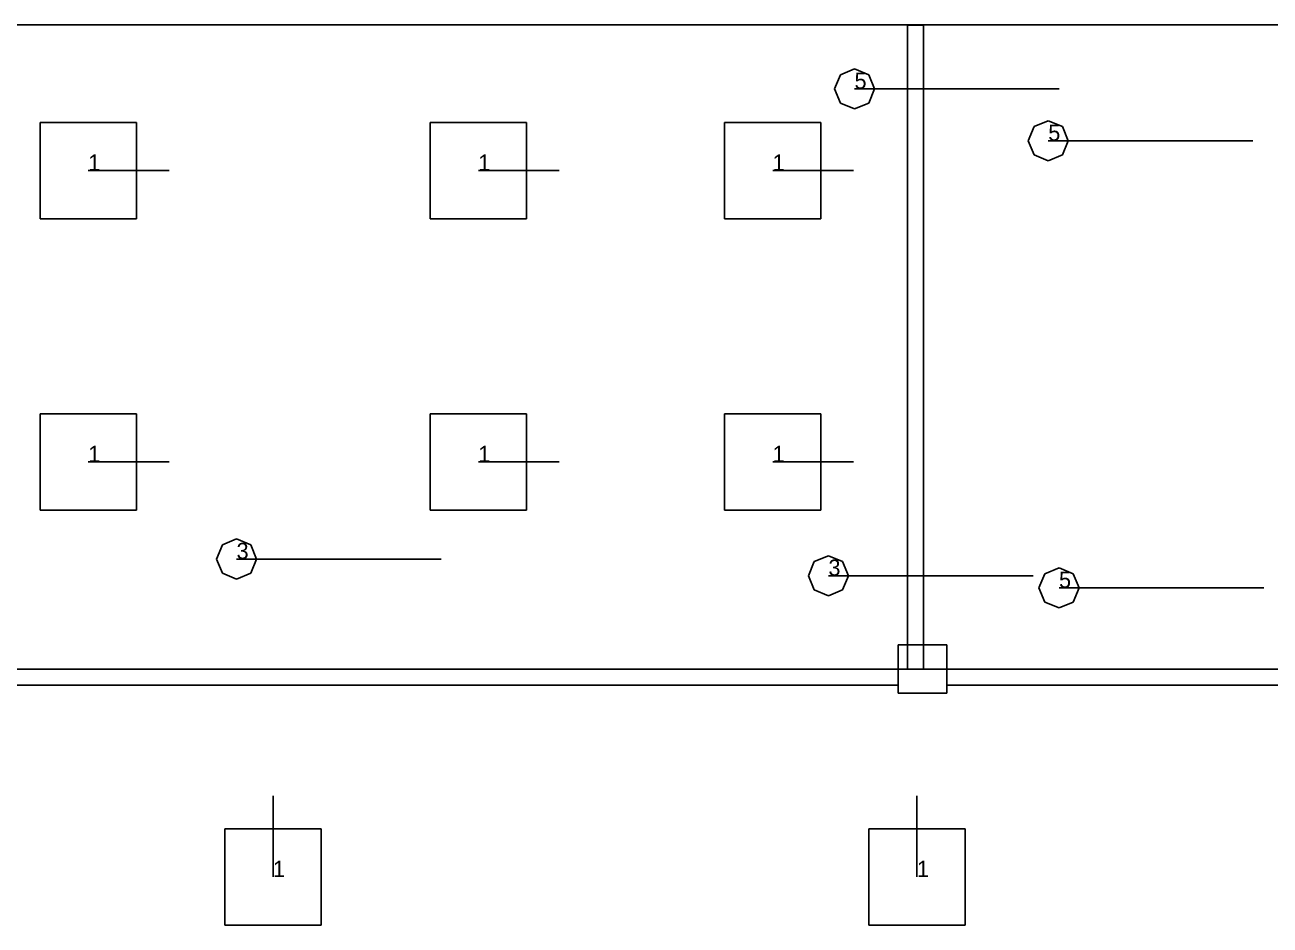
# Model space of a CAD drawing. Extents: x 0 to 48.1, y 0 to 23.7.
# Drawn here: x 6.49 to 14.19, y 17.24 to 22.8 of the extents above; entities that cross this region are included whole.
import ezdxf

# ---------------------------------------------------------------- set-up
doc = ezdxf.new("R2010")
doc.units = 0
doc.header["$MEASUREMENT"] = 0
for name, color, linetype in [('DLXFURN', 5, 'Continuous'), ('DLXLUM', 1, 'Continuous'), ('DLXLUMEX', 1, 'Continuous'), ('DLXSCENE', 7, 'Continuous')]:
    doc.layers.add(name, color=color, linetype=linetype)

# ---------------------------------------------------------------- blocks, each defined once
blk = doc.blocks.new('*U12')
for p, q in [((0.2975, 0.2975), (-0.2975, 0.2975)), ((-0.2975, 0.2975), (-0.2975, -0.2975)), ((-0.2975, 0.2975), (-0.2975, -0.2975)), ((-0.2975, -0.2975), (-0.2975, 0.2975)), ((-0.2975, 0.2975), (-0.2975, 0.2975)), ((0.2975, 0.2975), (-0.2975, 0.2975)), ((-0.2975, 0.2975), (-0.2975, 0.2975)), ((-0.2975, 0.2975), (0.2975, 0.2975)), ((-0.2975, -0.2975), (-0.2975, 0.2975)), ((-0.2975, 0.2975), (0.2975, 0.2975)), ((0.2975, -0.2975), (0.2975, 0.2975)), ((0.2975, 0.2975), (0.2975, 0.2975)), ((0.2975, -0.2975), (0.2975, 0.2975)), ((0.2975, 0.2975), (0.2975, 0.2975)), ((0.2975, 0.2975), (0.2975, -0.2975)), ((0.2975, 0.2975), (0.2975, -0.2975)), ((-0.2975, -0.2975), (0.2975, -0.2975)), ((-0.2975, -0.2975), (-0.2975, -0.2975)), ((-0.2975, -0.2975), (0.2975, -0.2975)), ((0.2975, -0.2975), (-0.2975, -0.2975)), ((-0.2975, -0.2975), (-0.2975, -0.2975)), ((0.2975, -0.2975), (-0.2975, -0.2975)), ((0.2975, -0.2975), (0.2975, -0.2975)), ((0.2975, -0.2975), (0.2975, -0.2975))]:
    blk.add_line(p, q)
at = {"color": 1}
blk.add_line((0, 0), (0.5, 0), dxfattribs=at)
at = {"layer": 'DLXLUMEX', "color": 7}
blk.add_text('1', height=0.1, dxfattribs=at).set_placement((0, 0))
blk = doc.blocks.new('*U23')
for p, q in [((0.2975, 0.2975), (-0.2975, 0.2975)), ((-0.2975, 0.2975), (-0.2975, -0.2975)), ((-0.2975, 0.2975), (-0.2975, -0.2975)), ((-0.2975, -0.2975), (-0.2975, 0.2975)), ((-0.2975, 0.2975), (-0.2975, 0.2975)), ((0.2975, 0.2975), (-0.2975, 0.2975)), ((-0.2975, 0.2975), (-0.2975, 0.2975)), ((-0.2975, 0.2975), (0.2975, 0.2975)), ((-0.2975, -0.2975), (-0.2975, 0.2975)), ((-0.2975, 0.2975), (0.2975, 0.2975)), ((0.2975, -0.2975), (0.2975, 0.2975)), ((0.2975, 0.2975), (0.2975, 0.2975)), ((0.2975, -0.2975), (0.2975, 0.2975)), ((0.2975, 0.2975), (0.2975, 0.2975)), ((0.2975, 0.2975), (0.2975, -0.2975)), ((0.2975, 0.2975), (0.2975, -0.2975)), ((-0.2975, -0.2975), (0.2975, -0.2975)), ((-0.2975, -0.2975), (-0.2975, -0.2975)), ((-0.2975, -0.2975), (0.2975, -0.2975)), ((0.2975, -0.2975), (-0.2975, -0.2975)), ((-0.2975, -0.2975), (-0.2975, -0.2975)), ((0.2975, -0.2975), (-0.2975, -0.2975)), ((0.2975, -0.2975), (0.2975, -0.2975)), ((0.2975, -0.2975), (0.2975, -0.2975))]:
    blk.add_line(p, q)
at = {"color": 1}
blk.add_line((0, 0), (0.5, 0), dxfattribs=at)
at = {"layer": 'DLXLUMEX', "color": 7}
blk.add_text('1', height=0.1, dxfattribs=at).set_placement((0, 0))
blk = doc.blocks.new('*U34')
for p, q in [((0.2975, 0.2975), (-0.2975, 0.2975)), ((-0.2975, 0.2975), (-0.2975, -0.2975)), ((-0.2975, 0.2975), (-0.2975, -0.2975)), ((-0.2975, -0.2975), (-0.2975, 0.2975)), ((-0.2975, 0.2975), (-0.2975, 0.2975)), ((0.2975, 0.2975), (-0.2975, 0.2975)), ((-0.2975, 0.2975), (-0.2975, 0.2975)), ((-0.2975, 0.2975), (0.2975, 0.2975)), ((-0.2975, -0.2975), (-0.2975, 0.2975)), ((-0.2975, 0.2975), (0.2975, 0.2975)), ((0.2975, -0.2975), (0.2975, 0.2975)), ((0.2975, 0.2975), (0.2975, 0.2975)), ((0.2975, -0.2975), (0.2975, 0.2975)), ((0.2975, 0.2975), (0.2975, 0.2975)), ((0.2975, 0.2975), (0.2975, -0.2975)), ((0.2975, 0.2975), (0.2975, -0.2975)), ((-0.2975, -0.2975), (0.2975, -0.2975)), ((-0.2975, -0.2975), (-0.2975, -0.2975)), ((-0.2975, -0.2975), (0.2975, -0.2975)), ((0.2975, -0.2975), (-0.2975, -0.2975)), ((-0.2975, -0.2975), (-0.2975, -0.2975)), ((0.2975, -0.2975), (-0.2975, -0.2975)), ((0.2975, -0.2975), (0.2975, -0.2975)), ((0.2975, -0.2975), (0.2975, -0.2975))]:
    blk.add_line(p, q)
at = {"color": 1}
blk.add_line((0, 0), (0.5, 0), dxfattribs=at)
at = {"layer": 'DLXLUMEX', "color": 7}
blk.add_text('1', height=0.1, dxfattribs=at).set_placement((0, 0))
blk = doc.blocks.new('*U45')
for p, q in [((0.2975, 0.2975), (-0.2975, 0.2975)), ((-0.2975, 0.2975), (-0.2975, -0.2975)), ((-0.2975, 0.2975), (-0.2975, -0.2975)), ((-0.2975, -0.2975), (-0.2975, 0.2975)), ((-0.2975, 0.2975), (-0.2975, 0.2975)), ((0.2975, 0.2975), (-0.2975, 0.2975)), ((-0.2975, 0.2975), (-0.2975, 0.2975)), ((-0.2975, 0.2975), (0.2975, 0.2975)), ((-0.2975, -0.2975), (-0.2975, 0.2975)), ((-0.2975, 0.2975), (0.2975, 0.2975)), ((0.2975, -0.2975), (0.2975, 0.2975)), ((0.2975, 0.2975), (0.2975, 0.2975)), ((0.2975, -0.2975), (0.2975, 0.2975)), ((0.2975, 0.2975), (0.2975, 0.2975)), ((0.2975, 0.2975), (0.2975, -0.2975)), ((0.2975, 0.2975), (0.2975, -0.2975)), ((-0.2975, -0.2975), (0.2975, -0.2975)), ((-0.2975, -0.2975), (-0.2975, -0.2975)), ((-0.2975, -0.2975), (0.2975, -0.2975)), ((0.2975, -0.2975), (-0.2975, -0.2975)), ((-0.2975, -0.2975), (-0.2975, -0.2975)), ((0.2975, -0.2975), (-0.2975, -0.2975)), ((0.2975, -0.2975), (0.2975, -0.2975)), ((0.2975, -0.2975), (0.2975, -0.2975))]:
    blk.add_line(p, q)
at = {"color": 1}
blk.add_line((0, 0), (0.5, 0), dxfattribs=at)
at = {"layer": 'DLXLUMEX', "color": 7}
blk.add_text('1', height=0.1, dxfattribs=at).set_placement((0, 0))
blk = doc.blocks.new('*U56')
for p, q in [((0.2975, 0.2975), (-0.2975, 0.2975)), ((-0.2975, 0.2975), (-0.2975, -0.2975)), ((-0.2975, 0.2975), (-0.2975, -0.2975)), ((-0.2975, -0.2975), (-0.2975, 0.2975)), ((-0.2975, 0.2975), (-0.2975, 0.2975)), ((0.2975, 0.2975), (-0.2975, 0.2975)), ((-0.2975, 0.2975), (-0.2975, 0.2975)), ((-0.2975, 0.2975), (0.2975, 0.2975)), ((-0.2975, -0.2975), (-0.2975, 0.2975)), ((-0.2975, 0.2975), (0.2975, 0.2975)), ((0.2975, -0.2975), (0.2975, 0.2975)), ((0.2975, 0.2975), (0.2975, 0.2975)), ((0.2975, -0.2975), (0.2975, 0.2975)), ((0.2975, 0.2975), (0.2975, 0.2975)), ((0.2975, 0.2975), (0.2975, -0.2975)), ((0.2975, 0.2975), (0.2975, -0.2975)), ((-0.2975, -0.2975), (0.2975, -0.2975)), ((-0.2975, -0.2975), (-0.2975, -0.2975)), ((-0.2975, -0.2975), (0.2975, -0.2975)), ((0.2975, -0.2975), (-0.2975, -0.2975)), ((-0.2975, -0.2975), (-0.2975, -0.2975)), ((0.2975, -0.2975), (-0.2975, -0.2975)), ((0.2975, -0.2975), (0.2975, -0.2975)), ((0.2975, -0.2975), (0.2975, -0.2975))]:
    blk.add_line(p, q)
at = {"color": 1}
blk.add_line((0, 0), (0.5, 0), dxfattribs=at)
at = {"layer": 'DLXLUMEX', "color": 7}
blk.add_text('1', height=0.1, dxfattribs=at).set_placement((0, 0))
blk = doc.blocks.new('*U67')
for p, q in [((0.2975, 0.2975), (-0.2975, 0.2975)), ((-0.2975, 0.2975), (-0.2975, -0.2975)), ((-0.2975, 0.2975), (-0.2975, -0.2975)), ((-0.2975, -0.2975), (-0.2975, 0.2975)), ((-0.2975, 0.2975), (-0.2975, 0.2975)), ((0.2975, 0.2975), (-0.2975, 0.2975)), ((-0.2975, 0.2975), (-0.2975, 0.2975)), ((-0.2975, 0.2975), (0.2975, 0.2975)), ((-0.2975, -0.2975), (-0.2975, 0.2975)), ((-0.2975, 0.2975), (0.2975, 0.2975)), ((0.2975, -0.2975), (0.2975, 0.2975)), ((0.2975, 0.2975), (0.2975, 0.2975)), ((0.2975, -0.2975), (0.2975, 0.2975)), ((0.2975, 0.2975), (0.2975, 0.2975)), ((0.2975, 0.2975), (0.2975, -0.2975)), ((0.2975, 0.2975), (0.2975, -0.2975)), ((-0.2975, -0.2975), (0.2975, -0.2975)), ((-0.2975, -0.2975), (-0.2975, -0.2975)), ((-0.2975, -0.2975), (0.2975, -0.2975)), ((0.2975, -0.2975), (-0.2975, -0.2975)), ((-0.2975, -0.2975), (-0.2975, -0.2975)), ((0.2975, -0.2975), (-0.2975, -0.2975)), ((0.2975, -0.2975), (0.2975, -0.2975)), ((0.2975, -0.2975), (0.2975, -0.2975))]:
    blk.add_line(p, q)
at = {"color": 1}
blk.add_line((0, 0), (0.5, 0), dxfattribs=at)
at = {"layer": 'DLXLUMEX', "color": 7}
blk.add_text('1', height=0.1, dxfattribs=at).set_placement((0, 0))
blk = doc.blocks.new('*U134')
for p, q in [((-0.124, 0), (-0.0877, 0.0877)), ((-0.0877, 0.0877), (-0.124, 0)), ((-0.0877, 0.0877), (-0.124, 0)), ((-0.124, 0), (-0.0877, 0.0877)), ((-0.0877, 0.0877), (0, 0.124)), ((0, 0.124), (-0.0877, 0.0877)), ((0, 0.124), (-0.0877, 0.0877)), ((-0.0877, 0.0877), (0, 0.124)), ((-0.0877, 0.0877), (-0.0877, 0.0877)), ((-0.0877, 0.0877), (-0.0877, 0.0877)), ((0, 0.124), (0.0877, 0.0877)), ((0.0877, 0.0877), (0, 0.124)), ((0, 0.124), (0, 0.124)), ((0.0877, 0.0877), (0, 0.124)), ((0, 0.124), (0, 0.124)), ((0, 0.124), (0.0877, 0.0877)), ((0.0877, 0.0877), (0.124, 0)), ((0.124, 0), (0.0877, 0.0877)), ((0.0877, 0.0877), (0.0877, 0.0877)), ((0.124, 0), (0.0877, 0.0877)), ((0.0877, 0.0877), (0.0877, 0.0877)), ((0.0877, 0.0877), (0.124, 0)), ((-0.0877, -0.0877), (-0.124, 0)), ((-0.124, 0), (-0.0877, -0.0877)), ((-0.124, 0), (-0.124, 0)), ((-0.124, 0), (-0.0877, -0.0877)), ((-0.0877, -0.0877), (-0.124, 0)), ((-0.124, 0), (-0.124, 0)), ((0.124, 0), (0.0877, -0.0877)), ((0.0877, -0.0877), (0.124, 0)), ((0.0877, -0.0877), (0.124, 0)), ((0.124, 0), (0.0877, -0.0877)), ((0.124, 0), (0.124, 0)), ((0.124, 0), (0.124, 0)), ((0, -0.124), (-0.0877, -0.0877)), ((-0.0877, -0.0877), (0, -0.124)), ((-0.0877, -0.0877), (-0.0877, -0.0877)), ((-0.0877, -0.0877), (0, -0.124)), ((0, -0.124), (-0.0877, -0.0877)), ((-0.0877, -0.0877), (-0.0877, -0.0877)), ((0.0877, -0.0877), (0, -0.124)), ((0, -0.124), (0.0877, -0.0877)), ((0, -0.124), (0.0877, -0.0877)), ((0.0877, -0.0877), (0, -0.124)), ((0, -0.124), (0, -0.124)), ((0, -0.124), (0, -0.124)), ((0.0877, -0.0877), (0.0877, -0.0877)), ((0.0877, -0.0877), (0.0877, -0.0877))]:
    blk.add_line(p, q)
at = {"color": 1}
blk.add_line((0, 0), (1.265, 0), dxfattribs=at)
at = {"layer": 'DLXLUMEX', "color": 7}
blk.add_text('5', height=0.1, dxfattribs=at).set_placement((0, 0))
blk = doc.blocks.new('*U145')
for p, q in [((-0.124, 0), (-0.0877, 0.0877)), ((-0.0877, 0.0877), (-0.124, 0)), ((-0.0877, 0.0877), (-0.124, 0)), ((-0.124, 0), (-0.0877, 0.0877)), ((-0.0877, 0.0877), (0, 0.124)), ((0, 0.124), (-0.0877, 0.0877)), ((0, 0.124), (-0.0877, 0.0877)), ((-0.0877, 0.0877), (0, 0.124)), ((-0.0877, 0.0877), (-0.0877, 0.0877)), ((-0.0877, 0.0877), (-0.0877, 0.0877)), ((0, 0.124), (0.0877, 0.0877)), ((0.0877, 0.0877), (0, 0.124)), ((0, 0.124), (0, 0.124)), ((0.0877, 0.0877), (0, 0.124)), ((0, 0.124), (0, 0.124)), ((0, 0.124), (0.0877, 0.0877)), ((0.0877, 0.0877), (0.124, 0)), ((0.124, 0), (0.0877, 0.0877)), ((0.0877, 0.0877), (0.0877, 0.0877)), ((0.124, 0), (0.0877, 0.0877)), ((0.0877, 0.0877), (0.0877, 0.0877)), ((0.0877, 0.0877), (0.124, 0)), ((-0.0877, -0.0877), (-0.124, 0)), ((-0.124, 0), (-0.0877, -0.0877)), ((-0.124, 0), (-0.124, 0)), ((-0.124, 0), (-0.0877, -0.0877)), ((-0.0877, -0.0877), (-0.124, 0)), ((-0.124, 0), (-0.124, 0)), ((0.124, 0), (0.0877, -0.0877)), ((0.0877, -0.0877), (0.124, 0)), ((0.0877, -0.0877), (0.124, 0)), ((0.124, 0), (0.0877, -0.0877)), ((0.124, 0), (0.124, 0)), ((0.124, 0), (0.124, 0)), ((0, -0.124), (-0.0877, -0.0877)), ((-0.0877, -0.0877), (0, -0.124)), ((-0.0877, -0.0877), (-0.0877, -0.0877)), ((-0.0877, -0.0877), (0, -0.124)), ((0, -0.124), (-0.0877, -0.0877)), ((-0.0877, -0.0877), (-0.0877, -0.0877)), ((0.0877, -0.0877), (0, -0.124)), ((0, -0.124), (0.0877, -0.0877)), ((0, -0.124), (0.0877, -0.0877)), ((0.0877, -0.0877), (0, -0.124)), ((0, -0.124), (0, -0.124)), ((0, -0.124), (0, -0.124)), ((0.0877, -0.0877), (0.0877, -0.0877)), ((0.0877, -0.0877), (0.0877, -0.0877))]:
    blk.add_line(p, q)
at = {"color": 1}
blk.add_line((0, 0), (1.265, 0), dxfattribs=at)
at = {"layer": 'DLXLUMEX', "color": 7}
blk.add_text('3', height=0.1, dxfattribs=at).set_placement((0, 0))
blk = doc.blocks.new('*U149')
for p, q in [((-0.124, 0), (-0.0877, 0.0877)), ((-0.0877, 0.0877), (-0.124, 0)), ((-0.0877, 0.0877), (-0.124, 0)), ((-0.124, 0), (-0.0877, 0.0877)), ((-0.0877, 0.0877), (0, 0.124)), ((0, 0.124), (-0.0877, 0.0877)), ((0, 0.124), (-0.0877, 0.0877)), ((-0.0877, 0.0877), (0, 0.124)), ((-0.0877, 0.0877), (-0.0877, 0.0877)), ((-0.0877, 0.0877), (-0.0877, 0.0877)), ((0, 0.124), (0.0877, 0.0877)), ((0.0877, 0.0877), (0, 0.124)), ((0, 0.124), (0, 0.124)), ((0.0877, 0.0877), (0, 0.124)), ((0, 0.124), (0, 0.124)), ((0, 0.124), (0.0877, 0.0877)), ((0.0877, 0.0877), (0.124, 0)), ((0.124, 0), (0.0877, 0.0877)), ((0.0877, 0.0877), (0.0877, 0.0877)), ((0.124, 0), (0.0877, 0.0877)), ((0.0877, 0.0877), (0.0877, 0.0877)), ((0.0877, 0.0877), (0.124, 0)), ((-0.0877, -0.0877), (-0.124, 0)), ((-0.124, 0), (-0.0877, -0.0877)), ((-0.124, 0), (-0.124, 0)), ((-0.124, 0), (-0.0877, -0.0877)), ((-0.0877, -0.0877), (-0.124, 0)), ((-0.124, 0), (-0.124, 0)), ((0.124, 0), (0.0877, -0.0877)), ((0.0877, -0.0877), (0.124, 0)), ((0.0877, -0.0877), (0.124, 0)), ((0.124, 0), (0.0877, -0.0877)), ((0.124, 0), (0.124, 0)), ((0.124, 0), (0.124, 0)), ((0, -0.124), (-0.0877, -0.0877)), ((-0.0877, -0.0877), (0, -0.124)), ((-0.0877, -0.0877), (-0.0877, -0.0877)), ((-0.0877, -0.0877), (0, -0.124)), ((0, -0.124), (-0.0877, -0.0877)), ((-0.0877, -0.0877), (-0.0877, -0.0877)), ((0.0877, -0.0877), (0, -0.124)), ((0, -0.124), (0.0877, -0.0877)), ((0, -0.124), (0.0877, -0.0877)), ((0.0877, -0.0877), (0, -0.124)), ((0, -0.124), (0, -0.124)), ((0, -0.124), (0, -0.124)), ((0.0877, -0.0877), (0.0877, -0.0877)), ((0.0877, -0.0877), (0.0877, -0.0877))]:
    blk.add_line(p, q)
at = {"color": 1}
blk.add_line((0, 0), (1.265, 0), dxfattribs=at)
at = {"layer": 'DLXLUMEX', "color": 7}
blk.add_text('3', height=0.1, dxfattribs=at).set_placement((0, 0))
blk = doc.blocks.new('*U154')
for p, q in [((-0.124, 0), (-0.0877, 0.0877)), ((-0.0877, 0.0877), (-0.124, 0)), ((-0.0877, 0.0877), (-0.124, 0)), ((-0.124, 0), (-0.0877, 0.0877)), ((-0.0877, 0.0877), (0, 0.124)), ((0, 0.124), (-0.0877, 0.0877)), ((0, 0.124), (-0.0877, 0.0877)), ((-0.0877, 0.0877), (0, 0.124)), ((-0.0877, 0.0877), (-0.0877, 0.0877)), ((-0.0877, 0.0877), (-0.0877, 0.0877)), ((0, 0.124), (0.0877, 0.0877)), ((0.0877, 0.0877), (0, 0.124)), ((0, 0.124), (0, 0.124)), ((0.0877, 0.0877), (0, 0.124)), ((0, 0.124), (0, 0.124)), ((0, 0.124), (0.0877, 0.0877)), ((0.0877, 0.0877), (0.124, 0)), ((0.124, 0), (0.0877, 0.0877)), ((0.0877, 0.0877), (0.0877, 0.0877)), ((0.124, 0), (0.0877, 0.0877)), ((0.0877, 0.0877), (0.0877, 0.0877)), ((0.0877, 0.0877), (0.124, 0)), ((-0.0877, -0.0877), (-0.124, 0)), ((-0.124, 0), (-0.0877, -0.0877)), ((-0.124, 0), (-0.124, 0)), ((-0.124, 0), (-0.0877, -0.0877)), ((-0.0877, -0.0877), (-0.124, 0)), ((-0.124, 0), (-0.124, 0)), ((0.124, 0), (0.0877, -0.0877)), ((0.0877, -0.0877), (0.124, 0)), ((0.0877, -0.0877), (0.124, 0)), ((0.124, 0), (0.0877, -0.0877)), ((0.124, 0), (0.124, 0)), ((0.124, 0), (0.124, 0)), ((0, -0.124), (-0.0877, -0.0877)), ((-0.0877, -0.0877), (0, -0.124)), ((-0.0877, -0.0877), (-0.0877, -0.0877)), ((-0.0877, -0.0877), (0, -0.124)), ((0, -0.124), (-0.0877, -0.0877)), ((-0.0877, -0.0877), (-0.0877, -0.0877)), ((0.0877, -0.0877), (0, -0.124)), ((0, -0.124), (0.0877, -0.0877)), ((0, -0.124), (0.0877, -0.0877)), ((0.0877, -0.0877), (0, -0.124)), ((0, -0.124), (0, -0.124)), ((0, -0.124), (0, -0.124)), ((0.0877, -0.0877), (0.0877, -0.0877)), ((0.0877, -0.0877), (0.0877, -0.0877))]:
    blk.add_line(p, q)
at = {"color": 1}
blk.add_line((0, 0), (1.265, 0), dxfattribs=at)
at = {"layer": 'DLXLUMEX', "color": 7}
blk.add_text('5', height=0.1, dxfattribs=at).set_placement((0, 0))
blk = doc.blocks.new('*U156')
for p, q in [((-0.124, 0), (-0.0877, 0.0877)), ((-0.0877, 0.0877), (-0.124, 0)), ((-0.0877, 0.0877), (-0.124, 0)), ((-0.124, 0), (-0.0877, 0.0877)), ((-0.0877, 0.0877), (0, 0.124)), ((0, 0.124), (-0.0877, 0.0877)), ((0, 0.124), (-0.0877, 0.0877)), ((-0.0877, 0.0877), (0, 0.124)), ((-0.0877, 0.0877), (-0.0877, 0.0877)), ((-0.0877, 0.0877), (-0.0877, 0.0877)), ((0, 0.124), (0.0877, 0.0877)), ((0.0877, 0.0877), (0, 0.124)), ((0, 0.124), (0, 0.124)), ((0.0877, 0.0877), (0, 0.124)), ((0, 0.124), (0, 0.124)), ((0, 0.124), (0.0877, 0.0877)), ((0.0877, 0.0877), (0.124, 0)), ((0.124, 0), (0.0877, 0.0877)), ((0.0877, 0.0877), (0.0877, 0.0877)), ((0.124, 0), (0.0877, 0.0877)), ((0.0877, 0.0877), (0.0877, 0.0877)), ((0.0877, 0.0877), (0.124, 0)), ((-0.0877, -0.0877), (-0.124, 0)), ((-0.124, 0), (-0.0877, -0.0877)), ((-0.124, 0), (-0.124, 0)), ((-0.124, 0), (-0.0877, -0.0877)), ((-0.0877, -0.0877), (-0.124, 0)), ((-0.124, 0), (-0.124, 0)), ((0.124, 0), (0.0877, -0.0877)), ((0.0877, -0.0877), (0.124, 0)), ((0.0877, -0.0877), (0.124, 0)), ((0.124, 0), (0.0877, -0.0877)), ((0.124, 0), (0.124, 0)), ((0.124, 0), (0.124, 0)), ((0, -0.124), (-0.0877, -0.0877)), ((-0.0877, -0.0877), (0, -0.124)), ((-0.0877, -0.0877), (-0.0877, -0.0877)), ((-0.0877, -0.0877), (0, -0.124)), ((0, -0.124), (-0.0877, -0.0877)), ((-0.0877, -0.0877), (-0.0877, -0.0877)), ((0.0877, -0.0877), (0, -0.124)), ((0, -0.124), (0.0877, -0.0877)), ((0, -0.124), (0.0877, -0.0877)), ((0.0877, -0.0877), (0, -0.124)), ((0, -0.124), (0, -0.124)), ((0, -0.124), (0, -0.124)), ((0.0877, -0.0877), (0.0877, -0.0877)), ((0.0877, -0.0877), (0.0877, -0.0877))]:
    blk.add_line(p, q)
at = {"color": 1}
blk.add_line((0, 0), (1.265, 0), dxfattribs=at)
at = {"layer": 'DLXLUMEX', "color": 7}
blk.add_text('5', height=0.1, dxfattribs=at).set_placement((0, 0))
blk = doc.blocks.new('*U50')
at = {"color": 1}
blk.add_line((0, 0), (0, 0.5), dxfattribs=at)
for p, q in [((0.2975, 0.2975), (-0.2975, 0.2975)), ((-0.2975, 0.2975), (-0.2975, -0.2975)), ((-0.2975, 0.2975), (-0.2975, -0.2975)), ((-0.2975, -0.2975), (-0.2975, 0.2975)), ((-0.2975, 0.2975), (-0.2975, 0.2975)), ((0.2975, 0.2975), (-0.2975, 0.2975)), ((-0.2975, 0.2975), (-0.2975, 0.2975)), ((-0.2975, 0.2975), (0.2975, 0.2975)), ((-0.2975, -0.2975), (-0.2975, 0.2975)), ((-0.2975, 0.2975), (0.2975, 0.2975)), ((0.2975, -0.2975), (0.2975, 0.2975)), ((0.2975, 0.2975), (0.2975, 0.2975)), ((0.2975, -0.2975), (0.2975, 0.2975)), ((0.2975, 0.2975), (0.2975, 0.2975)), ((0.2975, 0.2975), (0.2975, -0.2975)), ((0.2975, 0.2975), (0.2975, -0.2975)), ((-0.2975, -0.2975), (0.2975, -0.2975)), ((-0.2975, -0.2975), (0.2975, -0.2975)), ((0.2975, -0.2975), (-0.2975, -0.2975)), ((-0.2975, -0.2975), (-0.2975, -0.2975)), ((-0.2975, -0.2975), (-0.2975, -0.2975)), ((0.2975, -0.2975), (-0.2975, -0.2975)), ((0.2975, -0.2975), (0.2975, -0.2975)), ((0.2975, -0.2975), (0.2975, -0.2975))]:
    blk.add_line(p, q)
at = {"layer": 'DLXLUMEX', "color": 7}
blk.add_text('1', height=0.1, dxfattribs=at).set_placement((0, 0))
blk = doc.blocks.new('*U51')
at = {"color": 1}
blk.add_line((0, 0), (0, 0.5), dxfattribs=at)
for p, q in [((0.2975, 0.2975), (-0.2975, 0.2975)), ((-0.2975, 0.2975), (-0.2975, -0.2975)), ((-0.2975, 0.2975), (-0.2975, -0.2975)), ((-0.2975, -0.2975), (-0.2975, 0.2975)), ((-0.2975, 0.2975), (-0.2975, 0.2975)), ((0.2975, 0.2975), (-0.2975, 0.2975)), ((-0.2975, 0.2975), (-0.2975, 0.2975)), ((-0.2975, 0.2975), (0.2975, 0.2975)), ((-0.2975, -0.2975), (-0.2975, 0.2975)), ((-0.2975, 0.2975), (0.2975, 0.2975)), ((0.2975, -0.2975), (0.2975, 0.2975)), ((0.2975, 0.2975), (0.2975, 0.2975)), ((0.2975, -0.2975), (0.2975, 0.2975)), ((0.2975, 0.2975), (0.2975, 0.2975)), ((0.2975, 0.2975), (0.2975, -0.2975)), ((0.2975, 0.2975), (0.2975, -0.2975)), ((-0.2975, -0.2975), (0.2975, -0.2975)), ((-0.2975, -0.2975), (0.2975, -0.2975)), ((0.2975, -0.2975), (-0.2975, -0.2975)), ((-0.2975, -0.2975), (-0.2975, -0.2975)), ((-0.2975, -0.2975), (-0.2975, -0.2975)), ((0.2975, -0.2975), (-0.2975, -0.2975)), ((0.2975, -0.2975), (0.2975, -0.2975)), ((0.2975, -0.2975), (0.2975, -0.2975))]:
    blk.add_line(p, q)
at = {"layer": 'DLXLUMEX', "color": 7}
blk.add_text('1', height=0.1, dxfattribs=at).set_placement((0, 0))
blk = doc.blocks.new('*U70')
for p, q in [((20.7161, -0.1), (0.6521, -0.1)), ((0.6521, -0.1), (20.7161, -0.1)), ((20.7161, -0.1), (0.6521, -0.1)), ((0.6521, -0.1), (20.7161, -0.1)), ((0.776, -0.2), (6.666, -0.2)), ((6.666, -0.2), (0.776, -0.2)), ((6.666, -0.2), (0.776, -0.2)), ((0.776, -0.2), (6.666, -0.2)), ((6.666, -0.2), (6.666, -0.25)), ((6.666, -0.25), (6.666, -0.2)), ((6.666, -0.2), (6.666, -0.2)), ((6.666, -0.2), (6.666, -0.25)), ((6.666, -0.25), (6.666, -0.2)), ((6.666, -0.2), (6.666, -0.2)), ((6.966, -0.2), (19.176, -0.2)), ((6.966, -0.25), (6.966, -0.2)), ((6.966, -0.2), (6.966, -0.25)), ((19.176, -0.2), (6.966, -0.2)), ((6.966, -0.25), (6.966, -0.2)), ((6.966, -0.2), (6.966, -0.2)), ((6.966, -0.2), (6.966, -0.25)), ((19.176, -0.2), (6.966, -0.2)), ((6.966, -0.2), (6.966, -0.2)), ((6.966, -0.2), (19.176, -0.2)), ((6.666, -0.25), (6.966, -0.25)), ((6.966, -0.25), (6.666, -0.25)), ((6.666, -0.25), (6.666, -0.25)), ((6.666, -0.25), (6.966, -0.25)), ((6.966, -0.25), (6.666, -0.25)), ((6.666, -0.25), (6.666, -0.25)), ((6.966, -0.25), (6.966, -0.25)), ((6.966, -0.25), (6.966, -0.25))]:
    blk.add_line(p, q)
blk = doc.blocks.new('*U72')
for p, q in [((0.2, 4.0794), (0.1, 4.0794)), ((0.1, 4.0794), (0.1, 0.1)), ((0.1, 4.0794), (0.2, 4.0794)), ((0.1, 0.1), (0.1, 4.0794)), ((0.2, 4.0794), (0.1, 4.0794)), ((0.1, 4.0794), (0.1, 4.0794)), ((0.1, 4.0794), (0.2, 4.0794)), ((0.1, 0.1), (0.1, 4.0794)), ((0.1, 4.0794), (0.1, 4.0794)), ((0.1, 4.0794), (0.1, 0.1)), ((0.2, 0.1), (0.2, 4.0794)), ((0.2, 4.0794), (0.2, 0.1)), ((0.2, 0.1), (0.2, 4.0794)), ((0.2, 4.0794), (0.2, 4.0794)), ((0.2, 4.0794), (0.2, 0.1)), ((0.2, 4.0794), (0.2, 4.0794)), ((0.1, 0.1), (0.2, 0.1)), ((0.2, 0.1), (0.1, 0.1)), ((0.1, 0.1), (0.2, 0.1)), ((0.2, 0.1), (0.1, 0.1)), ((0.1, 0.1), (0.1, 0.1)), ((0.1, 0.1), (0.1, 0.1)), ((0.2, 0.1), (0.2, 0.1)), ((0.2, 0.1), (0.2, 0.1))]:
    blk.add_line(p, q)
blk = doc.blocks.new('*U131')
for p, q in [((0, 22.8), (26.4, 22.8)), ((26.4, 22.8), (0, 22.8))]:
    blk.add_line(p, q)
blk = doc.blocks.new('*U132')
for p, q in [((0, 22.8), (26.4, 22.8)), ((11.89, 18.9706), (11.89, 18.6706)), ((12.19, 18.9706), (11.89, 18.9706)), ((12.19, 18.6706), (12.19, 18.9706)), ((11.89, 18.6706), (12.19, 18.6706))]:
    blk.add_line(p, q)
blk = doc.blocks.new('*U133')
for p, q in [((26.4, 22.8), (0, 22.8)), ((11.89, 18.6706), (11.89, 18.9706)), ((11.89, 18.9706), (12.19, 18.9706)), ((12.19, 18.9706), (12.19, 18.6706)), ((12.19, 18.6706), (11.89, 18.6706))]:
    blk.add_line(p, q)
blk = doc.blocks.new('*U139')
for p, q in [((-0.15, 0.15), (-0.15, -0.15)), ((-0.15, -0.15), (-0.15, 0.15)), ((-0.15, 0.15), (-0.15, 0.15)), ((0.15, 0.15), (-0.15, 0.15)), ((-0.15, 0.15), (-0.15, 0.15)), ((-0.15, 0.15), (0.15, 0.15)), ((0.15, 0.15), (0.15, 0.15)), ((0.15, -0.15), (0.15, 0.15)), ((0.15, 0.15), (0.15, 0.15)), ((0.15, 0.15), (0.15, -0.15)), ((-0.15, -0.15), (-0.15, -0.15)), ((-0.15, -0.15), (0.15, -0.15)), ((0.15, -0.15), (-0.15, -0.15)), ((-0.15, -0.15), (-0.15, -0.15)), ((0.15, -0.15), (0.15, -0.15)), ((0.15, -0.15), (0.15, -0.15))]:
    blk.add_line(p, q)
blk = doc.blocks.new('*U144')
for p, q in [((6.8877, 22.8), (9.8877, 22.8)), ((9.8877, 22.8), (6.8877, 22.8)), ((6.8877, 22.8), (6.8877, 22.8)), ((9.8877, 22.8), (9.8877, 22.8)), ((12.7564, 22.8), (15.7564, 22.8)), ((15.7564, 22.8), (12.7564, 22.8)), ((12.7564, 22.8), (12.7564, 22.8))]:
    blk.add_line(p, q)

msp = doc.modelspace()

# ---------------------------------------------------------------- block references
at = {"layer": 'DLXFURN'}
for name, p in [('*U72', (11.8461, 18.72)), ('*U70', (5.224, 18.9206))]:
    msp.add_blockref(name, p, dxfattribs=at)
at = {"layer": 'DLXLUM'}
for name, p in [('*U134', (11.6195, 22.4046)), ('*U23', (6.8837, 21.9)), ('*U45', (9.2946, 21.9)), ('*U67', (11.1137, 21.9)), ('*U154', (12.817, 22.0841)), ('*U12', (6.8837, 20.1)), ('*U34', (9.2946, 20.1)), ('*U56', (11.1137, 20.1)), ('*U149', (7.8, 19.5)), ('*U145', (11.4583, 19.3969)), ('*U156', (12.8835, 19.3218)), ('*U50', (8.0252, 17.5363)), ('*U51', (12.0054, 17.5363))]:
    msp.add_blockref(name, p, dxfattribs=at)
at = {"layer": 'DLXSCENE'}
for name, p in [('*U131', (0, 0)), ('*U132', (0, 0)), ('*U133', (0, 0)), ('*U144', (0, 0)), ('*U139', (12.04, 18.8206))]:
    msp.add_blockref(name, p, dxfattribs=at)

doc.saveas('drawing.dxf')
